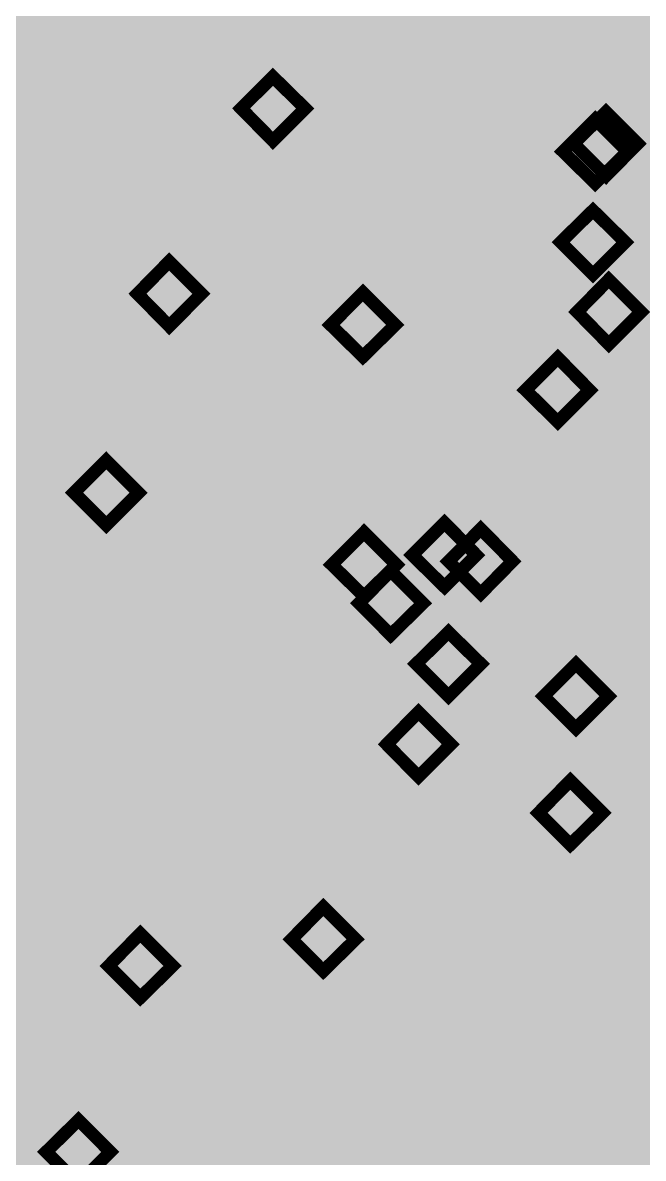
# Model space of a CAD drawing. Header units: millimetres. Extents: x 92 to 588, y 96 to 434.
# Drawn here: x 549.7 to 569.02, y 318.23 to 353.57 of the extents above; entities that cross this region are included whole.
import ezdxf

# ---------------------------------------------------------------- set-up
doc = ezdxf.new("R2010")
doc.units = ezdxf.units.MM
doc.layers.add('H', color=7, linetype='Continuous')
doc.layers.add('P', color=7, linetype='Continuous')

msp = doc.modelspace()

# ---------------------------------------------------------------- hatches: boundary and pattern name
at = {"layer": 'H', "linetype": 'Continuous'}
for points in [[(291.162, 223.903), (291.162, 433.788), (588.166, 433.788), (588.166, 223.903), (291.162, 223.903)], [(558.409, 351.732), (558.25, 351.767), (558.18, 351.802), (558.109, 351.82), (557.985, 351.908), (557.933, 351.961), (557.862, 352.049), (557.756, 352.226), (557.721, 352.349), (557.686, 352.473), (557.65, 352.755), (557.65, 352.931), (557.65, 353.09), (557.686, 353.39), (557.721, 353.531), (557.756, 353.672), (557.862, 353.901), (557.933, 354.007), (558.003, 354.095), (558.18, 354.254), (558.285, 354.307), (558.409, 354.36), (558.656, 354.413), (558.815, 354.413), (558.885, 354.413), (558.973, 354.413), (559.044, 354.395), (559.097, 354.378), (559.097, 354.06), (559.026, 354.078), (558.956, 354.095), (558.85, 354.113), (558.762, 354.131), (558.673, 354.113), (558.532, 354.095), (558.409, 354.042), (558.285, 353.954), (558.232, 353.901), (558.197, 353.848), (558.109, 353.707), (558.056, 353.548), (558.021, 353.354), (558.003, 353.266), (558.109, 353.072), (558.003, 353.019), (558.003, 352.966), (558.003, 352.931), (558.003, 352.843), (558.003, 352.719), (558.021, 352.508), (558.056, 352.42), (558.074, 352.331), (558.144, 352.208), (558.18, 352.173), (558.25, 352.084), (558.338, 352.049), (558.409, 352.032), (558.497, 352.014), (558.603, 352.032), (558.726, 352.067), (558.815, 352.137), (558.85, 352.173), (558.867, 352.208), (558.92, 352.296), (558.973, 352.473), (558.973, 352.614), (558.973, 352.684), (558.956, 352.825), (558.938, 352.878), (558.903, 352.931), (558.832, 353.019), (558.797, 353.072), (558.762, 353.09), (558.691, 353.125), (558.638, 353.143), (558.55, 353.143), (558.462, 353.16), (558.338, 353.143), (558.232, 353.125), (558.109, 353.072), (558.003, 353.266), (558.127, 353.337), (558.25, 353.39), (558.321, 353.407), (558.462, 353.443), (558.532, 353.443), (558.691, 353.425), (558.797, 353.407), (558.867, 353.39), (558.973, 353.337), (559.044, 353.284), (559.114, 353.231), (559.22, 353.09), (559.255, 353.019), (559.291, 352.931), (559.326, 352.737), (559.326, 352.631), (559.326, 352.525), (559.291, 352.349), (559.255, 352.261), (559.22, 352.173), (559.132, 352.032), (559.079, 351.979), (559.026, 351.926), (558.885, 351.838), (558.815, 351.802), (558.744, 351.767), (558.585, 351.732), (558.497, 351.732), (558.409, 351.732)], [(560.42, 351.732), (560.42, 352.014), (560.49, 352.032), (560.596, 352.049), (560.649, 352.084), (560.702, 352.12), (560.772, 352.226), (560.79, 352.296), (560.825, 352.367), (560.861, 352.525), (560.861, 352.614), (560.878, 352.825), (560.896, 353.09), (560.878, 353.337), (560.861, 353.548), (560.861, 353.637), (560.825, 353.795), (560.79, 353.866), (560.772, 353.937), (560.702, 354.025), (560.649, 354.078), (560.614, 354.095), (560.49, 354.131), (560.42, 354.131), (560.349, 354.131), (560.226, 354.095), (560.173, 354.078), (560.137, 354.025), (560.067, 353.937), (560.032, 353.866), (560.014, 353.795), (559.979, 353.637), (559.961, 353.531), (559.943, 353.319), (559.943, 353.072), (559.943, 352.825), (559.961, 352.631), (559.961, 352.543), (559.996, 352.367), (560.032, 352.296), (560.049, 352.226), (560.137, 352.137), (560.173, 352.084), (560.226, 352.067), (560.349, 352.032), (560.42, 352.014), (560.42, 351.732), (560.314, 351.732), (560.12, 351.785), (559.961, 351.855), (559.838, 351.979), (559.785, 352.067), (559.749, 352.155), (559.661, 352.367), (559.608, 352.614), (559.591, 352.913), (559.591, 353.249), (559.626, 353.548), (559.661, 353.813), (559.749, 354.007), (559.785, 354.095), (559.838, 354.183), (559.979, 354.307), (560.137, 354.378), (560.314, 354.413), (560.42, 354.43), (560.525, 354.413), (560.702, 354.378), (560.861, 354.289), (560.984, 354.166), (561.037, 354.095), (561.09, 354.007), (561.16, 353.795), (561.213, 353.548), (561.231, 353.249), (561.249, 353.09), (561.231, 352.913), (561.213, 352.614), (561.16, 352.349), (561.09, 352.137), (561.037, 352.067), (560.984, 351.979), (560.861, 351.855), (560.702, 351.785), (560.525, 351.732), (560.42, 351.732)], [(563.383, 351.732), (563.207, 351.749), (563.013, 351.767), (562.854, 351.82), (562.713, 351.89), (562.713, 352.243), (562.783, 352.226), (562.854, 352.173), (562.924, 352.137), (563.013, 352.12), (563.118, 352.084), (563.207, 352.049), (563.295, 352.032), (563.383, 352.032), (563.489, 352.049), (563.595, 352.067), (563.648, 352.084), (563.718, 352.155), (563.771, 352.19), (563.824, 352.278), (563.859, 352.367), (563.895, 352.473), (563.895, 352.614), (563.895, 352.684), (563.877, 352.79), (563.859, 352.843), (563.842, 352.878), (563.789, 352.949), (563.753, 352.984), (563.718, 353.019), (563.612, 353.055), (563.559, 353.072), (563.454, 353.108), (563.33, 353.108), (563.189, 353.108), (563.048, 353.09), (562.907, 353.055), (562.819, 353.037), (562.819, 354.378), (564.23, 354.378), (564.23, 354.06), (563.154, 354.06), (563.154, 353.39), (563.207, 353.39), (563.277, 353.39), (563.33, 353.39), (563.383, 353.39), (563.577, 353.39), (563.718, 353.354), (563.789, 353.337), (563.912, 353.284), (563.983, 353.231), (564.036, 353.178), (564.141, 353.055), (564.177, 352.984), (564.212, 352.913), (564.247, 352.719), (564.247, 352.614), (564.247, 352.525), (564.212, 352.349), (564.194, 352.261), (564.159, 352.19), (564.071, 352.049), (564.018, 351.996), (563.965, 351.926), (563.824, 351.838), (563.753, 351.802), (563.665, 351.767), (563.489, 351.732), (563.383, 351.732)], [(565.323, 351.732), (565.147, 351.749), (564.97, 351.767), (564.794, 351.82), (564.653, 351.89), (564.653, 352.243), (564.724, 352.226), (564.794, 352.173), (564.865, 352.137), (564.953, 352.12), (565.059, 352.084), (565.147, 352.049), (565.235, 352.032), (565.341, 352.032), (565.447, 352.049), (565.535, 352.067), (565.588, 352.084), (565.676, 352.155), (565.711, 352.19), (565.764, 352.278), (565.8, 352.367), (565.835, 352.473), (565.835, 352.614), (565.835, 352.684), (565.817, 352.79), (565.8, 352.843), (565.782, 352.878), (565.729, 352.949), (565.694, 352.984), (565.658, 353.019), (565.57, 353.055), (565.517, 353.072), (565.394, 353.108), (565.27, 353.108), (565.129, 353.108), (564.988, 353.09), (564.847, 353.055), (564.759, 353.037), (564.759, 354.378), (566.17, 354.378), (566.17, 354.06), (565.094, 354.06), (565.094, 353.39), (565.165, 353.39), (565.217, 353.39), (565.27, 353.39), (565.323, 353.39), (565.517, 353.39), (565.658, 353.354), (565.729, 353.337), (565.87, 353.284), (565.923, 353.231), (565.994, 353.178), (566.082, 353.055), (566.117, 352.984), (566.152, 352.913), (566.188, 352.719), (566.188, 352.614), (566.188, 352.525), (566.152, 352.349), (566.135, 352.261), (566.099, 352.19), (566.011, 352.049), (565.958, 351.996), (565.905, 351.926), (565.764, 351.838), (565.694, 351.802), (565.605, 351.767), (565.429, 351.732), (565.323, 351.732)], [(561.725, 351.785), (561.725, 352.278), (562.131, 352.278), (562.131, 351.785), (561.725, 351.785)], [(557.492, 349.897), (556.504, 350.903), (557.492, 351.89), (558.497, 350.903), (557.492, 349.897)], [(567.863, 348.804), (566.858, 349.809), (567.863, 350.797), (568.851, 349.809), (567.863, 348.804)], [(567.528, 348.574), (566.523, 349.562), (567.528, 350.568), (568.534, 349.562), (567.528, 348.574)], [(565.694, 346.546), (565.694, 346.916), (565.87, 347.075), (566.029, 347.216), (566.17, 347.375), (566.329, 347.534), (566.47, 347.692), (566.664, 347.939), (566.734, 348.045), (566.77, 348.151), (566.823, 348.345), (566.84, 348.451), (566.823, 348.557), (566.805, 348.645), (566.787, 348.68), (566.734, 348.751), (566.717, 348.786), (566.646, 348.821), (566.576, 348.857), (566.487, 348.874), (566.399, 348.892), (566.293, 348.874), (566.205, 348.857), (566.117, 348.839), (566.029, 348.804), (565.958, 348.768), (565.888, 348.733), (565.817, 348.698), (565.782, 348.663), (565.764, 349.033), (565.87, 349.086), (566.046, 349.139), (566.152, 349.156), (566.329, 349.174), (566.417, 349.192), (566.505, 349.174), (566.664, 349.156), (566.805, 349.103), (566.928, 349.033), (566.981, 348.998), (567.034, 348.945), (567.105, 348.821), (567.158, 348.698), (567.193, 348.557), (567.193, 348.468), (567.175, 348.327), (567.158, 348.186), (567.105, 348.063), (567.052, 347.957), (566.981, 347.833), (566.893, 347.728), (566.805, 347.622), (566.717, 347.516), (566.54, 347.34), (566.346, 347.146), (566.152, 346.969), (566.029, 346.846), (567.299, 346.846), (567.299, 346.546), (565.694, 346.546)], [(559.485, 346.493), (559.326, 346.528), (559.255, 346.546), (559.185, 346.581), (559.061, 346.669), (559.009, 346.722), (558.938, 346.793), (558.832, 346.987), (558.797, 347.11), (558.762, 347.216), (558.726, 347.516), (558.726, 347.851), (558.762, 348.151), (558.797, 348.292), (558.832, 348.416), (558.938, 348.663), (559.009, 348.768), (559.079, 348.857), (559.255, 349.015), (559.361, 349.068), (559.485, 349.121), (559.732, 349.174), (559.873, 349.174), (559.961, 349.174), (560.049, 349.174), (560.12, 349.156), (560.173, 349.139), (560.173, 348.804), (560.102, 348.839), (560.032, 348.857), (559.926, 348.874), (559.838, 348.874), (559.749, 348.874), (559.608, 348.857), (559.485, 348.804), (559.361, 348.715), (559.308, 348.663), (559.255, 348.61), (559.185, 348.468), (559.132, 348.31), (559.079, 348.116), (559.079, 348.01), (559.185, 347.833), (559.079, 347.763), (559.079, 347.728), (559.079, 347.692), (559.079, 347.657), (559.061, 347.604), (559.079, 347.481), (559.097, 347.251), (559.114, 347.181), (559.15, 347.093), (559.22, 346.969), (559.255, 346.916), (559.326, 346.846), (559.414, 346.81), (559.485, 346.775), (559.573, 346.775), (559.679, 346.775), (559.802, 346.828), (559.89, 346.881), (559.908, 346.916), (559.943, 346.969), (559.996, 347.057), (560.032, 347.234), (560.049, 347.375), (560.049, 347.445), (560.032, 347.587), (559.996, 347.639), (559.979, 347.692), (559.908, 347.781), (559.873, 347.816), (559.838, 347.851), (559.749, 347.886), (559.714, 347.886), (559.626, 347.904), (559.538, 347.904), (559.414, 347.904), (559.308, 347.869), (559.185, 347.833), (559.079, 348.01), (559.203, 348.098), (559.326, 348.151), (559.397, 348.169), (559.538, 348.186), (559.608, 348.204), (559.767, 348.186), (559.873, 348.169), (559.943, 348.151), (560.049, 348.08), (560.12, 348.045), (560.19, 347.992), (560.296, 347.851), (560.331, 347.763), (560.367, 347.692), (560.402, 347.498), (560.402, 347.393), (560.402, 347.287), (560.367, 347.093), (560.331, 347.022), (560.296, 346.934), (560.208, 346.793), (560.155, 346.74), (560.102, 346.669), (559.961, 346.581), (559.89, 346.546), (559.82, 346.528), (559.661, 346.493), (559.485, 346.493)], [(560.914, 346.546), (560.914, 346.81), (561.372, 346.81), (561.372, 348.539), (560.914, 348.539), (560.914, 348.786), (561.037, 348.786), (561.231, 348.821), (561.302, 348.857), (561.337, 348.874), (561.39, 348.927), (561.425, 349.033), (561.443, 349.139), (561.707, 349.139), (561.707, 346.81), (562.166, 346.81), (562.166, 346.546), (560.914, 346.546)], [(564.776, 346.546), (564.776, 347.428), (564.776, 347.71), (564.776, 348.715), (563.912, 347.71), (564.776, 347.71), (564.776, 347.428), (563.63, 347.428), (563.63, 347.798), (564.794, 349.121), (565.112, 349.121), (565.112, 347.71), (565.411, 347.71), (565.411, 347.428), (565.112, 347.428), (565.112, 346.546), (564.776, 346.546)], [(549.942, 346.034), (549.942, 346.281), (550.418, 346.281), (550.418, 348.028), (549.942, 348.028), (549.942, 348.257), (550.066, 348.257), (550.26, 348.292), (550.33, 348.327), (550.365, 348.345), (550.418, 348.416), (550.471, 348.521), (550.471, 348.61), (550.736, 348.61), (550.736, 346.281), (551.195, 346.281), (551.195, 346.034), (549.942, 346.034)], [(552.994, 346.034), (552.994, 346.281), (553.452, 346.281), (553.452, 348.028), (552.994, 348.028), (552.994, 348.257), (553.117, 348.257), (553.311, 348.292), (553.382, 348.327), (553.452, 348.416), (553.505, 348.521), (553.523, 348.61), (553.787, 348.61), (553.787, 346.281), (554.246, 346.281), (554.246, 346.034), (552.994, 346.034)], [(555.41, 345.964), (555.322, 345.981), (555.128, 345.999), (555.04, 346.017), (554.846, 346.07), (554.705, 346.14), (554.705, 346.493), (554.863, 346.422), (555.022, 346.352), (555.128, 346.317), (555.304, 346.281), (555.393, 346.264), (555.498, 346.281), (555.604, 346.299), (555.657, 346.317), (555.745, 346.387), (555.781, 346.422), (555.851, 346.493), (555.886, 346.581), (555.904, 346.634), (555.922, 346.758), (555.922, 346.881), (555.904, 347.004), (555.886, 347.04), (555.869, 347.093), (555.816, 347.163), (555.781, 347.198), (555.692, 347.234), (555.604, 347.269), (555.498, 347.287), (555.393, 347.287), (555.234, 347.287), (555.234, 347.569), (555.357, 347.569), (555.463, 347.569), (555.657, 347.622), (555.728, 347.675), (555.763, 347.71), (555.834, 347.781), (555.869, 347.904), (555.886, 348.01), (555.886, 348.045), (555.869, 348.133), (555.851, 348.169), (555.816, 348.204), (555.781, 348.257), (555.745, 348.292), (555.675, 348.327), (555.604, 348.345), (555.516, 348.363), (555.428, 348.363), (555.34, 348.363), (555.251, 348.345), (555.146, 348.31), (555.057, 348.274), (554.987, 348.239), (554.916, 348.204), (554.846, 348.169), (554.81, 348.133), (554.775, 348.504), (554.916, 348.557), (555.093, 348.61), (555.181, 348.645), (555.375, 348.663), (555.463, 348.663), (555.622, 348.663), (555.763, 348.627), (555.834, 348.61), (555.939, 348.557), (556.01, 348.521), (556.063, 348.468), (556.151, 348.38), (556.169, 348.31), (556.204, 348.257), (556.222, 348.116), (556.239, 348.045), (556.222, 347.939), (556.151, 347.745), (556.098, 347.657), (556.028, 347.587), (555.851, 347.481), (555.763, 347.463), (555.834, 347.41), (555.922, 347.375), (556.028, 347.34), (556.098, 347.269), (556.133, 347.234), (556.204, 347.128), (556.239, 347.075), (556.257, 347.022), (556.275, 346.881), (556.275, 346.793), (556.275, 346.705), (556.257, 346.546), (556.222, 346.475), (556.186, 346.405), (556.098, 346.264), (556.045, 346.211), (555.992, 346.158), (555.851, 346.07), (555.781, 346.034), (555.692, 345.999), (555.516, 345.981), (555.41, 345.964)], [(567.458, 345.734), (566.452, 346.74), (567.458, 347.728), (568.463, 346.74), (567.458, 345.734)], [(562.801, 346.546), (562.801, 347.04), (563.207, 347.04), (563.207, 346.546), (562.801, 346.546)], [(551.83, 346.034), (551.83, 346.528), (552.235, 346.528), (552.235, 346.034), (551.83, 346.034)], [(554.264, 344.129), (553.276, 345.135), (554.264, 346.14), (555.269, 345.135), (554.264, 344.129)], [(567.951, 343.565), (566.964, 344.57), (567.951, 345.576), (568.957, 344.57), (567.951, 343.565)], [(560.296, 343.177), (559.291, 344.165), (560.296, 345.17), (561.302, 344.165), (560.296, 343.177)], [(568.957, 342.171), (568.869, 342.171), (568.71, 342.207), (568.639, 342.224), (568.569, 342.26), (568.445, 342.348), (568.392, 342.401), (568.322, 342.471), (568.216, 342.665), (568.181, 342.771), (568.145, 342.895), (568.11, 343.194), (568.11, 343.353), (568.11, 343.53), (568.145, 343.829), (568.181, 343.971), (568.216, 344.094), (568.322, 344.341), (568.392, 344.447), (568.463, 344.535), (568.639, 344.694), (568.745, 344.747), (568.869, 344.8), (569.116, 344.853), (569.257, 344.853), (569.345, 344.853), (569.433, 344.853), (569.504, 344.835), (569.557, 344.817), (569.557, 344.482), (569.486, 344.517), (569.415, 344.535), (569.31, 344.553), (569.221, 344.553), (569.133, 344.553), (568.992, 344.535), (568.869, 344.464), (568.745, 344.394), (568.692, 344.341), (568.657, 344.288), (568.569, 344.147), (568.516, 343.988), (568.481, 343.794), (568.463, 343.688), (568.569, 343.512), (568.463, 343.441), (568.463, 343.406), (568.463, 343.371), (568.463, 343.159), (568.481, 342.93), (568.516, 342.842), (568.534, 342.771), (568.604, 342.648), (568.639, 342.595), (568.71, 342.524), (568.798, 342.489), (568.869, 342.454), (568.957, 342.454), (569.063, 342.454), (569.186, 342.507), (569.274, 342.559), (569.31, 342.595), (569.327, 342.648), (569.38, 342.736), (569.433, 342.912), (569.433, 343.053), (569.433, 343.124), (569.415, 343.265), (569.38, 343.318), (569.363, 343.371), (569.292, 343.459), (569.257, 343.494), (569.221, 343.53), (569.133, 343.565), (569.098, 343.565), (569.01, 343.583), (568.922, 343.583), (568.798, 343.583), (568.692, 343.547), (568.569, 343.512), (568.463, 343.688), (568.586, 343.777), (568.71, 343.829), (568.78, 343.847), (568.922, 343.865), (568.992, 343.865), (569.151, 343.865), (569.257, 343.847), (569.327, 343.829), (569.433, 343.759), (569.504, 343.724), (569.574, 343.671), (569.68, 343.53), (569.715, 343.441), (569.751, 343.371), (569.786, 343.177), (569.786, 343.053), (569.786, 342.965), (569.751, 342.771), (569.715, 342.701), (569.68, 342.612), (569.592, 342.471), (569.539, 342.418), (569.486, 342.348), (569.345, 342.26), (569.274, 342.224), (569.204, 342.207), (569.045, 342.171), (568.957, 342.171)], [(552.412, 340.69), (552.323, 340.69), (552.165, 340.725), (552.094, 340.743), (552.024, 340.778), (551.9, 340.866), (551.847, 340.919), (551.777, 341.007), (551.671, 341.184), (551.635, 341.307), (551.6, 341.431), (551.565, 341.713), (551.565, 342.048), (551.6, 342.348), (551.635, 342.489), (551.671, 342.612), (551.777, 342.859), (551.847, 342.965), (551.918, 343.053), (552.094, 343.212), (552.2, 343.265), (552.323, 343.318), (552.57, 343.371), (552.711, 343.371), (552.8, 343.371), (552.888, 343.371), (552.958, 343.353), (553.011, 343.336), (553.011, 343), (552.941, 343.036), (552.853, 343.053), (552.764, 343.071), (552.676, 343.071), (552.588, 343.071), (552.447, 343.053), (552.323, 343), (552.2, 342.912), (552.147, 342.859), (552.094, 342.806), (552.024, 342.665), (551.971, 342.507), (551.918, 342.313), (551.918, 342.207), (552.024, 342.03), (551.918, 341.96), (551.918, 341.924), (551.918, 341.889), (551.9, 341.854), (551.9, 341.801), (551.918, 341.678), (551.935, 341.466), (551.953, 341.378), (551.988, 341.289), (552.059, 341.166), (552.094, 341.113), (552.165, 341.043), (552.253, 341.007), (552.323, 340.972), (552.412, 340.972), (552.517, 340.972), (552.641, 341.025), (552.729, 341.078), (552.782, 341.166), (552.835, 341.254), (552.87, 341.431), (552.888, 341.572), (552.888, 341.642), (552.853, 341.783), (552.835, 341.836), (552.817, 341.889), (552.747, 341.977), (552.711, 342.013), (552.676, 342.048), (552.588, 342.083), (552.553, 342.101), (552.465, 342.101), (552.376, 342.118), (552.253, 342.101), (552.147, 342.066), (552.024, 342.03), (551.918, 342.207), (552.041, 342.295), (552.165, 342.348), (552.235, 342.365), (552.376, 342.401), (552.447, 342.401), (552.606, 342.383), (552.711, 342.365), (552.782, 342.348), (552.888, 342.277), (552.958, 342.242), (553.029, 342.189), (553.135, 342.048), (553.17, 341.977), (553.205, 341.889), (553.241, 341.695), (553.241, 341.589), (553.241, 341.483), (553.205, 341.307), (553.17, 341.219), (553.135, 341.131), (553.047, 340.99), (552.994, 340.937), (552.941, 340.884), (552.8, 340.778), (552.729, 340.76), (552.659, 340.725), (552.5, 340.69), (552.412, 340.69)], [(553.752, 340.743), (553.752, 341.007), (554.211, 341.007), (554.211, 342.736), (553.752, 342.736), (553.752, 342.983), (553.876, 342.983), (554.07, 343.018), (554.14, 343.053), (554.228, 343.124), (554.264, 343.23), (554.281, 343.336), (554.546, 343.336), (554.546, 341.007), (555.005, 341.007), (555.005, 340.743), (553.752, 340.743)], [(557.615, 340.743), (557.615, 341.625), (557.615, 341.907), (557.615, 342.912), (556.751, 341.907), (557.615, 341.907), (557.615, 341.625), (556.469, 341.625), (556.469, 341.995), (557.633, 343.336), (557.95, 343.336), (557.95, 341.907), (558.25, 341.907), (558.25, 341.625), (557.95, 341.625), (557.95, 340.743), (557.615, 340.743)], [(558.92, 340.69), (558.832, 340.707), (558.762, 340.707), (558.691, 340.725), (558.691, 341.06), (558.762, 341.043), (558.85, 341.007), (558.938, 340.99), (559.026, 340.99), (559.114, 340.99), (559.273, 341.025), (559.397, 341.078), (559.52, 341.166), (559.573, 341.219), (559.608, 341.272), (559.696, 341.413), (559.749, 341.572), (559.785, 341.748), (559.785, 341.854), (559.679, 342.048), (559.785, 342.101), (559.785, 342.171), (559.802, 342.207), (559.802, 342.26), (559.785, 342.401), (559.767, 342.612), (559.749, 342.701), (559.714, 342.771), (559.661, 342.895), (559.608, 342.948), (559.573, 342.983), (559.502, 343.053), (559.45, 343.071), (559.379, 343.089), (559.291, 343.089), (559.185, 343.089), (559.061, 343.036), (558.973, 342.983), (558.938, 342.948), (558.92, 342.912), (558.867, 342.806), (558.832, 342.648), (558.815, 342.507), (558.815, 342.418), (558.85, 342.295), (558.867, 342.224), (558.885, 342.189), (558.956, 342.083), (558.991, 342.048), (559.026, 342.03), (559.097, 341.995), (559.15, 341.977), (559.238, 341.96), (559.326, 341.96), (559.432, 341.96), (559.573, 341.995), (559.679, 342.048), (559.785, 341.854), (559.644, 341.766), (559.52, 341.713), (559.45, 341.695), (559.326, 341.678), (559.255, 341.678), (559.114, 341.678), (558.991, 341.713), (558.92, 341.73), (558.815, 341.783), (558.744, 341.836), (558.673, 341.889), (558.585, 342.013), (558.532, 342.101), (558.515, 342.189), (558.462, 342.383), (558.462, 342.595), (558.497, 342.771), (558.532, 342.859), (558.568, 342.93), (558.656, 343.071), (558.709, 343.142), (558.762, 343.194), (558.903, 343.283), (558.973, 343.318), (559.044, 343.353), (559.203, 343.371), (559.291, 343.388), (559.379, 343.371), (559.538, 343.353), (559.608, 343.318), (559.679, 343.283), (559.802, 343.194), (559.855, 343.142), (559.926, 343.071), (560.032, 342.895), (560.067, 342.771), (560.102, 342.648), (560.137, 342.365), (560.137, 342.189), (560.137, 342.03), (560.102, 341.73), (560.067, 341.589), (560.032, 341.448), (559.926, 341.201), (559.855, 341.113), (559.785, 341.007), (559.608, 340.848), (559.502, 340.796), (559.397, 340.743), (559.132, 340.69), (558.991, 340.69), (558.92, 340.69)], [(566.364, 341.148), (565.359, 342.136), (566.364, 343.142), (567.352, 342.136), (566.364, 341.148)], [(555.64, 340.743), (555.64, 341.237), (556.045, 341.237), (556.045, 340.743), (555.64, 340.743)], [(564.882, 337.638), (564.724, 337.673), (564.653, 337.709), (564.582, 337.744), (564.441, 337.815), (564.388, 337.885), (564.335, 337.956), (564.23, 338.132), (564.177, 338.256), (564.141, 338.379), (564.106, 338.661), (564.106, 338.838), (564.106, 338.996), (564.141, 339.296), (564.177, 339.437), (564.212, 339.578), (564.318, 339.808), (564.388, 339.914), (564.459, 340.002), (564.653, 340.161), (564.759, 340.213), (564.865, 340.266), (565.129, 340.319), (565.27, 340.337), (565.359, 340.337), (565.429, 340.319), (565.5, 340.319), (565.57, 340.302), (565.57, 339.967), (565.5, 339.984), (565.411, 340.019), (565.323, 340.037), (565.217, 340.037), (565.147, 340.037), (564.988, 340.002), (564.865, 339.949), (564.759, 339.861), (564.706, 339.808), (564.653, 339.755), (564.565, 339.631), (564.512, 339.455), (564.477, 339.279), (564.459, 339.173), (564.582, 338.979), (564.459, 338.926), (564.459, 338.891), (564.459, 338.855), (564.459, 338.626), (564.494, 338.414), (564.512, 338.326), (564.53, 338.238), (564.6, 338.114), (564.635, 338.079), (564.724, 338.009), (564.794, 337.956), (564.882, 337.938), (564.97, 337.92), (565.059, 337.938), (565.2, 337.991), (565.27, 338.044), (565.306, 338.079), (565.341, 338.114), (565.376, 338.203), (565.429, 338.379), (565.429, 338.52), (565.429, 338.608), (565.411, 338.732), (565.376, 338.838), (565.306, 338.926), (565.253, 338.979), (565.217, 338.996), (565.147, 339.032), (565.094, 339.049), (565.023, 339.067), (564.935, 339.067), (564.812, 339.049), (564.688, 339.032), (564.582, 338.979), (564.459, 339.173), (564.582, 339.243), (564.724, 339.296), (564.776, 339.332), (564.935, 339.349), (565.006, 339.349), (565.147, 339.349), (565.27, 339.314), (565.323, 339.296), (565.447, 339.243), (565.5, 339.19), (565.57, 339.138), (565.676, 338.996), (565.711, 338.926), (565.747, 338.838), (565.782, 338.644), (565.782, 338.538), (565.782, 338.432), (565.747, 338.256), (565.711, 338.167), (565.676, 338.079), (565.588, 337.938), (565.535, 337.885), (565.482, 337.832), (565.359, 337.744), (565.288, 337.709), (565.217, 337.673), (565.059, 337.656), (564.97, 337.638), (564.882, 337.638)], [(566.293, 337.691), (566.293, 337.956), (566.77, 337.956), (566.77, 339.702), (566.293, 339.702), (566.293, 339.931), (566.435, 339.931), (566.629, 339.967), (566.699, 340.002), (566.717, 340.019), (566.77, 340.072), (566.823, 340.196), (566.84, 340.284), (567.105, 340.284), (567.105, 337.956), (567.563, 337.956), (567.563, 337.691), (566.293, 337.691)], [(552.306, 337.938), (551.3, 338.943), (552.306, 339.949), (553.311, 338.943), (552.306, 337.938)], [(551, 335.469), (550.842, 335.486), (550.771, 335.522), (550.701, 335.557), (550.577, 335.645), (550.507, 335.698), (550.454, 335.768), (550.348, 335.963), (550.313, 336.068), (550.277, 336.192), (550.224, 336.474), (550.224, 336.65), (550.224, 336.809), (550.26, 337.127), (550.295, 337.25), (550.33, 337.391), (550.436, 337.621), (550.507, 337.726), (550.577, 337.832), (550.771, 337.973), (550.877, 338.044), (550.983, 338.079), (551.247, 338.15), (551.389, 338.15), (551.477, 338.15), (551.547, 338.132), (551.618, 338.132), (551.688, 338.114), (551.688, 337.779), (551.618, 337.797), (551.53, 337.832), (551.441, 337.85), (551.336, 337.85), (551.265, 337.85), (551.124, 337.815), (550.983, 337.762), (550.877, 337.691), (550.824, 337.638), (550.771, 337.568), (550.701, 337.444), (550.63, 337.285), (550.595, 337.091), (550.577, 336.986), (550.701, 336.809), (550.577, 336.739), (550.577, 336.703), (550.577, 336.668), (550.577, 336.633), (550.577, 336.58), (550.577, 336.439), (550.612, 336.227), (550.63, 336.139), (550.665, 336.068), (550.718, 335.945), (550.754, 335.892), (550.842, 335.821), (550.912, 335.768), (551, 335.751), (551.089, 335.751), (551.195, 335.751), (551.318, 335.804), (551.389, 335.857), (551.424, 335.892), (551.459, 335.927), (551.512, 336.033), (551.547, 336.192), (551.547, 336.333), (551.547, 336.421), (551.53, 336.545), (551.512, 336.598), (551.494, 336.65), (551.424, 336.756), (551.371, 336.792), (551.336, 336.809), (551.265, 336.844), (551.23, 336.862), (551.142, 336.88), (551.053, 336.88), (550.93, 336.88), (550.806, 336.844), (550.701, 336.809), (550.577, 336.986), (550.701, 337.056), (550.842, 337.127), (550.912, 337.144), (551.053, 337.162), (551.124, 337.162), (551.265, 337.162), (551.389, 337.127), (551.441, 337.109), (551.565, 337.056), (551.618, 337.003), (551.688, 336.95), (551.794, 336.827), (551.83, 336.739), (551.865, 336.65), (551.9, 336.456), (551.9, 336.351), (551.9, 336.262), (551.865, 336.068), (551.847, 335.98), (551.812, 335.91), (551.724, 335.768), (551.671, 335.698), (551.6, 335.645), (551.477, 335.557), (551.406, 335.522), (551.336, 335.486), (551.177, 335.469), (551, 335.469)], [(552.412, 335.522), (552.412, 335.786), (552.888, 335.786), (552.888, 337.515), (552.412, 337.515), (552.412, 337.744), (552.553, 337.744), (552.747, 337.779), (552.817, 337.815), (552.835, 337.85), (552.888, 337.903), (552.941, 338.009), (552.958, 338.114), (553.223, 338.114), (553.223, 335.786), (553.682, 335.786), (553.682, 335.522), (552.412, 335.522)], [(555.992, 335.469), (555.834, 335.486), (555.763, 335.522), (555.692, 335.557), (555.569, 335.645), (555.498, 335.698), (555.445, 335.768), (555.34, 335.963), (555.304, 336.068), (555.269, 336.192), (555.234, 336.474), (555.216, 336.65), (555.216, 336.809), (555.251, 337.127), (555.287, 337.25), (555.322, 337.391), (555.428, 337.621), (555.498, 337.726), (555.587, 337.832), (555.763, 337.973), (555.869, 338.044), (555.975, 338.079), (556.239, 338.15), (556.38, 338.15), (556.469, 338.15), (556.539, 338.132), (556.61, 338.132), (556.68, 338.114), (556.68, 337.779), (556.61, 337.797), (556.521, 337.832), (556.433, 337.85), (556.327, 337.85), (556.257, 337.85), (556.116, 337.815), (555.975, 337.762), (555.869, 337.691), (555.816, 337.638), (555.763, 337.568), (555.692, 337.444), (555.622, 337.285), (555.587, 337.091), (555.569, 336.986), (555.692, 336.809), (555.569, 336.739), (555.569, 336.703), (555.569, 336.668), (555.569, 336.439), (555.604, 336.227), (555.622, 336.139), (555.657, 336.068), (555.71, 335.945), (555.763, 335.892), (555.834, 335.821), (555.904, 335.768), (555.992, 335.751), (556.08, 335.751), (556.186, 335.751), (556.31, 335.804), (556.38, 335.857), (556.416, 335.892), (556.451, 335.927), (556.504, 336.033), (556.539, 336.192), (556.539, 336.333), (556.539, 336.421), (556.521, 336.545), (556.486, 336.65), (556.416, 336.756), (556.363, 336.792), (556.327, 336.809), (556.257, 336.844), (556.222, 336.862), (556.133, 336.88), (556.045, 336.88), (555.922, 336.88), (555.798, 336.844), (555.692, 336.809), (555.569, 336.986), (555.71, 337.056), (555.834, 337.127), (555.904, 337.144), (556.045, 337.162), (556.116, 337.162), (556.257, 337.162), (556.38, 337.127), (556.433, 337.109), (556.557, 337.056), (556.61, 337.003), (556.68, 336.95), (556.786, 336.827), (556.821, 336.739), (556.857, 336.65), (556.892, 336.456), (556.892, 336.351), (556.892, 336.262), (556.857, 336.068), (556.839, 335.98), (556.804, 335.91), (556.715, 335.768), (556.663, 335.698), (556.592, 335.645), (556.469, 335.557), (556.398, 335.522), (556.327, 335.486), (556.169, 335.469), (555.992, 335.469)], [(557.35, 335.522), (558.532, 337.797), (557.192, 337.797), (557.192, 338.097), (558.832, 338.097), (558.832, 337.709), (557.721, 335.522), (557.35, 335.522)], [(562.836, 336.015), (561.831, 337.003), (562.836, 338.009), (563.824, 337.003), (562.836, 336.015)], [(568.181, 337.691), (568.181, 338.185), (568.604, 338.185), (568.604, 337.691), (568.181, 337.691)], [(560.331, 335.716), (559.326, 336.703), (560.331, 337.709), (561.337, 336.703), (560.331, 335.716)], [(563.965, 335.804), (562.96, 336.809), (563.965, 337.815), (564.953, 336.809), (563.965, 335.804)], [(561.16, 334.516), (560.173, 335.504), (561.16, 336.509), (562.166, 335.504), (561.16, 334.516)], [(554.299, 335.522), (554.299, 336.015), (554.722, 336.015), (554.722, 335.522), (554.299, 335.522)], [(562.96, 332.611), (561.954, 333.617), (562.96, 334.604), (563.965, 333.617), (562.96, 332.611)], [(566.928, 331.606), (565.923, 332.611), (566.928, 333.617), (567.934, 332.611), (566.928, 331.606)], [(557.298, 330.124), (557.209, 330.142), (557.051, 330.159), (556.98, 330.195), (556.91, 330.23), (556.786, 330.318), (556.733, 330.371), (556.663, 330.442), (556.557, 330.636), (556.521, 330.741), (556.486, 330.865), (556.451, 331.147), (556.451, 331.482), (556.486, 331.782), (556.521, 331.923), (556.557, 332.064), (556.663, 332.294), (556.733, 332.399), (556.804, 332.488), (556.98, 332.646), (557.086, 332.699), (557.209, 332.752), (557.456, 332.805), (557.597, 332.823), (557.686, 332.823), (557.774, 332.805), (557.844, 332.805), (557.897, 332.788), (557.897, 332.452), (557.827, 332.47), (557.739, 332.505), (557.65, 332.523), (557.562, 332.523), (557.474, 332.523), (557.333, 332.488), (557.209, 332.435), (557.086, 332.347), (557.033, 332.294), (556.98, 332.241), (556.91, 332.117), (556.857, 331.941), (556.804, 331.764), (556.804, 331.659), (556.91, 331.465), (556.804, 331.412), (556.804, 331.376), (556.804, 331.288), (556.786, 331.253), (556.804, 331.112), (556.821, 330.9), (556.839, 330.812), (556.874, 330.724), (556.945, 330.6), (556.98, 330.565), (557.051, 330.494), (557.139, 330.442), (557.209, 330.424), (557.298, 330.406), (557.403, 330.424), (557.527, 330.477), (557.615, 330.53), (557.633, 330.565), (557.668, 330.6), (557.721, 330.688), (557.756, 330.865), (557.774, 331.006), (557.774, 331.094), (557.739, 331.218), (557.721, 331.271), (557.703, 331.323), (557.633, 331.429), (557.597, 331.465), (557.562, 331.482), (557.474, 331.518), (557.439, 331.535), (557.35, 331.553), (557.262, 331.553), (557.139, 331.553), (557.033, 331.518), (556.91, 331.465), (556.804, 331.659), (556.927, 331.729), (557.051, 331.782), (557.121, 331.817), (557.262, 331.835), (557.333, 331.835), (557.492, 331.835), (557.597, 331.8), (557.668, 331.782), (557.774, 331.729), (557.844, 331.676), (557.915, 331.623), (558.021, 331.482), (558.056, 331.412), (558.091, 331.323), (558.127, 331.129), (558.127, 331.024), (558.127, 330.918), (558.091, 330.741), (558.056, 330.653), (558.021, 330.565), (557.933, 330.424), (557.88, 330.371), (557.827, 330.318), (557.686, 330.23), (557.615, 330.195), (557.545, 330.159), (557.386, 330.142), (557.298, 330.124)], [(558.638, 330.177), (558.638, 330.442), (559.097, 330.442), (559.097, 332.188), (558.638, 332.188), (558.638, 332.417), (558.762, 332.417), (558.956, 332.452), (559.026, 332.488), (559.061, 332.505), (559.114, 332.558), (559.15, 332.682), (559.167, 332.77), (559.432, 332.77), (559.432, 330.442), (559.89, 330.442), (559.89, 330.177), (558.638, 330.177)], [(562.289, 330.124), (562.201, 330.142), (562.042, 330.159), (561.972, 330.195), (561.901, 330.23), (561.778, 330.318), (561.725, 330.371), (561.654, 330.442), (561.549, 330.636), (561.513, 330.741), (561.478, 330.865), (561.443, 331.147), (561.443, 331.323), (561.443, 331.482), (561.478, 331.782), (561.513, 331.923), (561.549, 332.064), (561.654, 332.294), (561.725, 332.399), (561.795, 332.488), (561.972, 332.646), (562.078, 332.699), (562.201, 332.752), (562.448, 332.805), (562.589, 332.823), (562.677, 332.823), (562.766, 332.805), (562.836, 332.805), (562.889, 332.788), (562.889, 332.452), (562.819, 332.47), (562.748, 332.505), (562.642, 332.523), (562.554, 332.523), (562.466, 332.523), (562.325, 332.488), (562.201, 332.435), (562.078, 332.347), (562.025, 332.294), (561.99, 332.241), (561.901, 332.117), (561.848, 331.941), (561.813, 331.764), (561.795, 331.659), (561.901, 331.465), (561.795, 331.412), (561.795, 331.376), (561.795, 331.341), (561.795, 331.112), (561.813, 330.9), (561.848, 330.812), (561.866, 330.724), (561.937, 330.6), (561.972, 330.565), (562.042, 330.494), (562.131, 330.442), (562.201, 330.424), (562.289, 330.406), (562.395, 330.424), (562.519, 330.477), (562.607, 330.53), (562.625, 330.565), (562.66, 330.6), (562.713, 330.688), (562.766, 330.865), (562.766, 331.006), (562.766, 331.094), (562.748, 331.218), (562.713, 331.271), (562.695, 331.323), (562.625, 331.429), (562.589, 331.465), (562.554, 331.482), (562.466, 331.518), (562.43, 331.535), (562.342, 331.553), (562.254, 331.553), (562.131, 331.553), (562.025, 331.518), (561.901, 331.465), (561.795, 331.659), (561.919, 331.729), (562.042, 331.782), (562.113, 331.817), (562.254, 331.835), (562.325, 331.835), (562.483, 331.835), (562.589, 331.8), (562.66, 331.782), (562.766, 331.729), (562.836, 331.676), (562.907, 331.623), (563.013, 331.482), (563.048, 331.412), (563.083, 331.323), (563.118, 331.129), (563.118, 331.024), (563.118, 330.918), (563.083, 330.741), (563.048, 330.653), (563.013, 330.565), (562.924, 330.424), (562.871, 330.371), (562.819, 330.318), (562.677, 330.23), (562.607, 330.195), (562.536, 330.159), (562.378, 330.142), (562.289, 330.124)], [(564.247, 330.124), (564.159, 330.142), (564, 330.159), (563.93, 330.195), (563.859, 330.23), (563.718, 330.318), (563.665, 330.371), (563.612, 330.442), (563.506, 330.636), (563.454, 330.741), (563.418, 330.865), (563.383, 331.147), (563.383, 331.323), (563.383, 331.482), (563.418, 331.782), (563.454, 331.923), (563.489, 332.064), (563.595, 332.294), (563.665, 332.399), (563.736, 332.488), (563.93, 332.646), (564.036, 332.699), (564.141, 332.752), (564.406, 332.805), (564.547, 332.823), (564.635, 332.823), (564.706, 332.805), (564.776, 332.805), (564.829, 332.788), (564.829, 332.452), (564.776, 332.47), (564.688, 332.505), (564.6, 332.523), (564.494, 332.523), (564.424, 332.523), (564.265, 332.488), (564.141, 332.435), (564.018, 332.347), (563.983, 332.294), (563.93, 332.241), (563.842, 332.117), (563.789, 331.941), (563.753, 331.764), (563.736, 331.659), (563.859, 331.465), (563.736, 331.412), (563.736, 331.376), (563.736, 331.341), (563.736, 331.288), (563.736, 331.253), (563.736, 331.112), (563.771, 330.9), (563.789, 330.812), (563.806, 330.724), (563.877, 330.6), (563.912, 330.565), (564, 330.494), (564.071, 330.442), (564.159, 330.424), (564.247, 330.406), (564.335, 330.424), (564.477, 330.477), (564.547, 330.53), (564.582, 330.565), (564.618, 330.6), (564.653, 330.688), (564.706, 330.865), (564.706, 331.006), (564.706, 331.094), (564.688, 331.218), (564.671, 331.271), (564.653, 331.323), (564.582, 331.429), (564.53, 331.465), (564.494, 331.482), (564.424, 331.518), (564.371, 331.535), (564.3, 331.553), (564.194, 331.553), (564.089, 331.553), (563.965, 331.518), (563.859, 331.465), (563.736, 331.659), (563.859, 331.729), (564, 331.782), (564.053, 331.817), (564.194, 331.835), (564.283, 331.835), (564.424, 331.835), (564.547, 331.8), (564.6, 331.782), (564.724, 331.729), (564.776, 331.676), (564.847, 331.623), (564.953, 331.482), (564.988, 331.412), (565.023, 331.323), (565.059, 331.129), (565.059, 331.024), (565.059, 330.918), (565.023, 330.741), (564.988, 330.653), (564.953, 330.565), (564.865, 330.424), (564.812, 330.371), (564.759, 330.318), (564.635, 330.23), (564.565, 330.195), (564.477, 330.159), (564.318, 330.142), (564.247, 330.124)], [(562.025, 330.106), (561.037, 331.112), (562.025, 332.117), (563.03, 331.112), (562.025, 330.106)], [(553.646, 328.148), (553.558, 328.148), (553.382, 328.184), (553.294, 328.201), (553.223, 328.237), (553.082, 328.325), (553.029, 328.36), (552.976, 328.413), (552.888, 328.554), (552.87, 328.607), (552.835, 328.695), (552.817, 328.836), (552.817, 328.925), (552.817, 329.03), (552.87, 329.207), (552.923, 329.313), (552.976, 329.383), (553.135, 329.524), (553.241, 329.577), (553.382, 329.454), (553.276, 329.33), (553.241, 329.26), (553.205, 329.189), (553.152, 329.03), (553.152, 328.942), (553.17, 328.836), (553.241, 328.642), (553.294, 328.554), (553.364, 328.484), (553.558, 328.413), (553.646, 328.413), (553.752, 328.413), (553.929, 328.484), (553.999, 328.537), (554.07, 328.607), (554.123, 328.783), (554.14, 328.889), (554.14, 328.978), (554.105, 329.101), (554.07, 329.154), (554.034, 329.189), (553.911, 329.295), (553.84, 329.33), (553.77, 329.366), (553.682, 329.401), (553.576, 329.454), (553.452, 329.507), (553.382, 329.454), (553.241, 329.577), (553.152, 329.648), (553.011, 329.771), (552.958, 329.842), (552.923, 329.912), (552.87, 330.071), (552.87, 330.159), (552.87, 330.248), (552.905, 330.371), (552.958, 330.494), (553.047, 330.6), (553.1, 330.653), (553.152, 330.706), (553.276, 330.777), (553.417, 330.83), (553.558, 330.847), (553.735, 330.847), (553.893, 330.83), (554.034, 330.777), (554.158, 330.706), (554.211, 330.671), (554.264, 330.618), (554.352, 330.512), (554.405, 330.389), (554.422, 330.265), (554.422, 330.195), (554.422, 330.106), (554.37, 329.93), (554.334, 329.842), (554.264, 329.771), (554.123, 329.63), (554.034, 329.577), (553.893, 329.718), (553.999, 329.842), (554.034, 329.912), (554.052, 329.965), (554.087, 330.106), (554.087, 330.195), (554.087, 330.265), (554.017, 330.424), (553.964, 330.477), (553.946, 330.512), (553.876, 330.547), (553.752, 330.583), (553.646, 330.6), (553.558, 330.583), (553.399, 330.53), (553.346, 330.494), (553.311, 330.459), (553.258, 330.406), (553.223, 330.3), (553.223, 330.212), (553.223, 330.142), (553.258, 330.036), (553.276, 329.983), (553.311, 329.948), (553.399, 329.859), (553.47, 329.824), (553.523, 329.807), (553.629, 329.754), (553.735, 329.701), (553.823, 329.665), (553.893, 329.718), (554.034, 329.577), (554.14, 329.524), (554.317, 329.383), (554.37, 329.313), (554.422, 329.242), (554.493, 329.048), (554.493, 328.925), (554.493, 328.836), (554.458, 328.695), (554.405, 328.554), (554.317, 328.431), (554.246, 328.378), (554.193, 328.325), (554.052, 328.237), (553.911, 328.184), (553.735, 328.148), (553.646, 328.148)], [(551.618, 328.148), (551.441, 328.166), (551.265, 328.184), (551.089, 328.237), (550.948, 328.307), (550.948, 328.66), (551.018, 328.642), (551.089, 328.589), (551.159, 328.554), (551.247, 328.537), (551.353, 328.501), (551.441, 328.466), (551.53, 328.448), (551.635, 328.448), (551.741, 328.466), (551.83, 328.484), (551.882, 328.501), (551.971, 328.572), (552.006, 328.607), (552.059, 328.695), (552.094, 328.783), (552.129, 328.889), (552.129, 329.03), (552.129, 329.101), (552.112, 329.207), (552.094, 329.26), (552.076, 329.295), (552.024, 329.366), (551.988, 329.401), (551.953, 329.436), (551.865, 329.471), (551.812, 329.489), (551.688, 329.524), (551.565, 329.524), (551.424, 329.524), (551.283, 329.507), (551.142, 329.471), (551.053, 329.454), (551.053, 330.794), (552.465, 330.794), (552.465, 330.477), (551.389, 330.477), (551.389, 329.807), (551.459, 329.807), (551.512, 329.807), (551.565, 329.807), (551.618, 329.807), (551.812, 329.807), (551.953, 329.771), (552.024, 329.754), (552.165, 329.701), (552.218, 329.648), (552.288, 329.595), (552.376, 329.471), (552.412, 329.401), (552.447, 329.33), (552.482, 329.136), (552.482, 329.03), (552.482, 328.942), (552.465, 328.766), (552.429, 328.678), (552.394, 328.607), (552.306, 328.466), (552.253, 328.413), (552.2, 328.343), (552.076, 328.254), (551.988, 328.219), (551.9, 328.184), (551.724, 328.148), (551.618, 328.148)], [(560.525, 330.177), (560.525, 330.671), (560.931, 330.671), (560.931, 330.177), (560.525, 330.177)], [(566.752, 327.99), (565.764, 328.978), (566.752, 329.983), (567.757, 328.978), (566.752, 327.99)], [(549.96, 328.201), (549.96, 328.695), (550.383, 328.695), (550.383, 328.201), (549.96, 328.201)], [(559.061, 324.056), (558.074, 325.044), (559.061, 326.049), (560.067, 325.044), (559.061, 324.056)], [(553.364, 323.227), (552.376, 324.215), (553.364, 325.22), (554.37, 324.215), (553.364, 323.227)], [(560.067, 322.645), (559.979, 322.645), (559.82, 322.68), (559.749, 322.716), (559.679, 322.733), (559.555, 322.822), (559.502, 322.892), (559.432, 322.963), (559.326, 323.139), (559.291, 323.263), (559.255, 323.386), (559.22, 323.668), (559.22, 323.845), (559.22, 324.003), (559.255, 324.303), (559.273, 324.444), (559.326, 324.585), (559.432, 324.815), (559.502, 324.921), (559.573, 325.009), (559.749, 325.168), (559.855, 325.22), (559.979, 325.273), (560.226, 325.326), (560.367, 325.344), (560.455, 325.326), (560.525, 325.326), (560.614, 325.309), (560.667, 325.291), (560.667, 324.973), (560.596, 324.991), (560.508, 325.009), (560.42, 325.026), (560.331, 325.044), (560.243, 325.026), (560.102, 325.009), (559.961, 324.956), (559.855, 324.868), (559.802, 324.815), (559.749, 324.762), (559.679, 324.621), (559.626, 324.462), (559.573, 324.286), (559.573, 324.18), (559.679, 323.986), (559.573, 323.933), (559.573, 323.898), (559.555, 323.845), (559.555, 323.633), (559.591, 323.421), (559.608, 323.333), (559.644, 323.245), (559.714, 323.121), (559.749, 323.086), (559.82, 322.998), (559.89, 322.963), (559.979, 322.945), (560.067, 322.927), (560.173, 322.945), (560.296, 322.998), (560.367, 323.051), (560.402, 323.086), (560.437, 323.121), (560.49, 323.21), (560.525, 323.386), (560.543, 323.527), (560.543, 323.598), (560.508, 323.739), (560.49, 323.792), (560.473, 323.845), (560.402, 323.933), (560.367, 323.986), (560.331, 324.003), (560.243, 324.039), (560.208, 324.056), (560.12, 324.074), (560.032, 324.074), (559.908, 324.056), (559.802, 324.039), (559.679, 323.986), (559.573, 324.18), (559.696, 324.25), (559.82, 324.303), (559.89, 324.321), (560.032, 324.356), (560.102, 324.356), (560.243, 324.356), (560.367, 324.321), (560.42, 324.303), (560.543, 324.25), (560.614, 324.197), (560.684, 324.144), (560.79, 324.003), (560.825, 323.933), (560.843, 323.845), (560.878, 323.651), (560.896, 323.545), (560.878, 323.439), (560.861, 323.263), (560.825, 323.174), (560.79, 323.086), (560.702, 322.945), (560.649, 322.892), (560.578, 322.839), (560.455, 322.751), (560.384, 322.716), (560.314, 322.68), (560.155, 322.645), (560.067, 322.645)], [(561.196, 322.698), (561.196, 323.068), (561.372, 323.227), (561.531, 323.386), (561.672, 323.527), (561.831, 323.686), (561.972, 323.845), (562.166, 324.109), (562.219, 324.215), (562.272, 324.303), (562.325, 324.515), (562.342, 324.621), (562.325, 324.709), (562.307, 324.797), (562.289, 324.832), (562.236, 324.903), (562.201, 324.938), (562.148, 324.991), (562.06, 325.009), (561.99, 325.044), (561.884, 325.044), (561.795, 325.044), (561.707, 325.009), (561.619, 324.991), (561.531, 324.956), (561.443, 324.921), (561.39, 324.885), (561.319, 324.85), (561.266, 324.815), (561.249, 325.185), (561.372, 325.238), (561.549, 325.291), (561.654, 325.309), (561.831, 325.344), (562.007, 325.344), (562.166, 325.309), (562.307, 325.273), (562.43, 325.203), (562.483, 325.15), (562.536, 325.097), (562.607, 324.991), (562.66, 324.85), (562.677, 324.709), (562.695, 324.621), (562.677, 324.48), (562.66, 324.356), (562.607, 324.233), (562.554, 324.109), (562.483, 324.003), (562.395, 323.88), (562.307, 323.774), (562.201, 323.668), (562.042, 323.492), (561.848, 323.298), (561.654, 323.121), (561.531, 322.998), (562.801, 322.998), (562.801, 322.698), (561.196, 322.698)], [(564.441, 322.698), (564.441, 322.963), (564.918, 322.963), (564.918, 324.691), (564.441, 324.691), (564.441, 324.938), (564.582, 324.938), (564.776, 324.973), (564.847, 325.009), (564.865, 325.026), (564.918, 325.079), (564.97, 325.203), (564.988, 325.291), (565.253, 325.291), (565.253, 322.963), (565.711, 322.963), (565.711, 322.698), (564.441, 322.698)], [(567.211, 322.698), (567.211, 323.598), (567.211, 323.862), (567.211, 324.885), (566.346, 323.862), (567.211, 323.862), (567.211, 323.598), (566.082, 323.598), (566.082, 323.95), (567.228, 325.291), (567.546, 325.291), (567.546, 323.862), (567.863, 323.862), (567.863, 323.598), (567.546, 323.598), (567.546, 322.698), (567.211, 322.698)], [(563.295, 322.698), (563.295, 323.192), (563.7, 323.192), (563.7, 322.698), (563.295, 322.698)], [(550.083, 319.311), (551.265, 321.587), (549.942, 321.587), (549.942, 321.887), (551.583, 321.887), (551.583, 321.516), (550.454, 319.311), (550.083, 319.311)], [(552.623, 319.258), (552.465, 319.294), (552.394, 319.311), (552.323, 319.347), (552.2, 319.435), (552.147, 319.488), (552.076, 319.558), (551.971, 319.752), (551.935, 319.876), (551.9, 319.982), (551.865, 320.282), (551.865, 320.617), (551.9, 320.917), (551.935, 321.058), (551.971, 321.181), (552.076, 321.428), (552.147, 321.534), (552.218, 321.622), (552.394, 321.781), (552.5, 321.834), (552.623, 321.887), (552.87, 321.94), (553.011, 321.94), (553.1, 321.94), (553.188, 321.94), (553.258, 321.922), (553.311, 321.904), (553.311, 321.569), (553.241, 321.604), (553.152, 321.622), (553.064, 321.64), (552.976, 321.64), (552.888, 321.64), (552.747, 321.622), (552.623, 321.569), (552.5, 321.481), (552.447, 321.428), (552.394, 321.375), (552.323, 321.234), (552.27, 321.075), (552.218, 320.881), (552.218, 320.775), (552.323, 320.599), (552.218, 320.528), (552.218, 320.493), (552.218, 320.458), (552.2, 320.423), (552.2, 320.37), (552.218, 320.246), (552.235, 320.017), (552.253, 319.946), (552.288, 319.858), (552.359, 319.735), (552.394, 319.682), (552.465, 319.611), (552.553, 319.576), (552.623, 319.541), (552.711, 319.541), (552.817, 319.541), (552.941, 319.594), (553.029, 319.647), (553.047, 319.682), (553.082, 319.735), (553.135, 319.823), (553.17, 319.999), (553.188, 320.14), (553.188, 320.211), (553.152, 320.352), (553.135, 320.405), (553.117, 320.458), (553.047, 320.546), (553.011, 320.581), (552.976, 320.617), (552.888, 320.652), (552.853, 320.652), (552.764, 320.67), (552.676, 320.67), (552.553, 320.67), (552.447, 320.634), (552.323, 320.599), (552.218, 320.775), (552.341, 320.864), (552.465, 320.917), (552.535, 320.934), (552.676, 320.952), (552.747, 320.969), (552.905, 320.952), (553.011, 320.934), (553.082, 320.917), (553.188, 320.846), (553.258, 320.811), (553.329, 320.758), (553.435, 320.617), (553.47, 320.528), (553.505, 320.458), (553.54, 320.264), (553.54, 320.158), (553.54, 320.052), (553.505, 319.876), (553.47, 319.788), (553.435, 319.699), (553.346, 319.558), (553.294, 319.505), (553.241, 319.435), (553.1, 319.347), (553.029, 319.311), (552.958, 319.294), (552.8, 319.258), (552.623, 319.258)], [(551.441, 317.424), (550.436, 318.429), (551.441, 319.417), (552.429, 318.429), (551.441, 317.424)]]:
    msp.add_hatch(color=7, dxfattribs=at).paths.add_polyline_path(points)

# ---------------------------------------------------------------- linework, layer by layer
at = {"layer": 'P', "color": 7, "const_width": 0.4}
for points in [[(556.504, 350.903), (557.492, 349.897), (558.497, 350.903), (557.492, 351.89), (556.504, 350.903), (556.504, 350.903)], [(566.858, 349.809), (567.863, 348.804), (568.851, 349.809), (567.863, 350.797), (566.858, 349.809), (566.858, 349.809)], [(566.523, 349.562), (567.528, 348.574), (568.534, 349.562), (567.528, 350.568), (566.523, 349.562), (566.523, 349.562)], [(566.452, 346.74), (567.458, 345.734), (568.463, 346.74), (567.458, 347.728), (566.452, 346.74), (566.452, 346.74)], [(553.276, 345.135), (554.264, 344.129), (555.269, 345.135), (554.264, 346.14), (553.276, 345.135), (553.276, 345.135)], [(566.964, 344.57), (567.951, 343.565), (568.957, 344.57), (567.951, 345.576), (566.964, 344.57), (566.964, 344.57)], [(559.291, 344.165), (560.296, 343.177), (561.302, 344.165), (560.296, 345.17), (559.291, 344.165), (559.291, 344.165)], [(565.359, 342.136), (566.364, 341.148), (567.352, 342.136), (566.364, 343.142), (565.359, 342.136), (565.359, 342.136)], [(551.3, 338.943), (552.306, 337.938), (553.311, 338.943), (552.306, 339.949), (551.3, 338.943), (551.3, 338.943)], [(561.831, 337.003), (562.836, 336.015), (563.824, 337.003), (562.836, 338.009), (561.831, 337.003), (561.831, 337.003)], [(559.326, 336.703), (560.331, 335.716), (561.337, 336.703), (560.331, 337.709), (559.326, 336.703), (559.326, 336.703)], [(562.96, 336.809), (563.965, 335.804), (564.953, 336.809), (563.965, 337.815), (562.96, 336.809), (562.96, 336.809)], [(560.173, 335.504), (561.16, 334.516), (562.166, 335.504), (561.16, 336.509), (560.173, 335.504), (560.173, 335.504)], [(561.954, 333.617), (562.96, 332.611), (563.965, 333.617), (562.96, 334.604), (561.954, 333.617), (561.954, 333.617)], [(565.923, 332.611), (566.928, 331.606), (567.934, 332.611), (566.928, 333.617), (565.923, 332.611), (565.923, 332.611)], [(561.037, 331.112), (562.025, 330.106), (563.03, 331.112), (562.025, 332.117), (561.037, 331.112), (561.037, 331.112)], [(565.764, 328.978), (566.752, 327.99), (567.757, 328.978), (566.752, 329.983), (565.764, 328.978), (565.764, 328.978)], [(558.074, 325.044), (559.061, 324.056), (560.067, 325.044), (559.061, 326.049), (558.074, 325.044), (558.074, 325.044)], [(552.376, 324.215), (553.364, 323.227), (554.37, 324.215), (553.364, 325.22), (552.376, 324.215), (552.376, 324.215)], [(550.436, 318.429), (551.441, 317.424), (552.429, 318.429), (551.441, 319.417), (550.436, 318.429), (550.436, 318.429)]]:
    msp.add_lwpolyline(points, dxfattribs=at)

doc.saveas('drawing.dxf')
